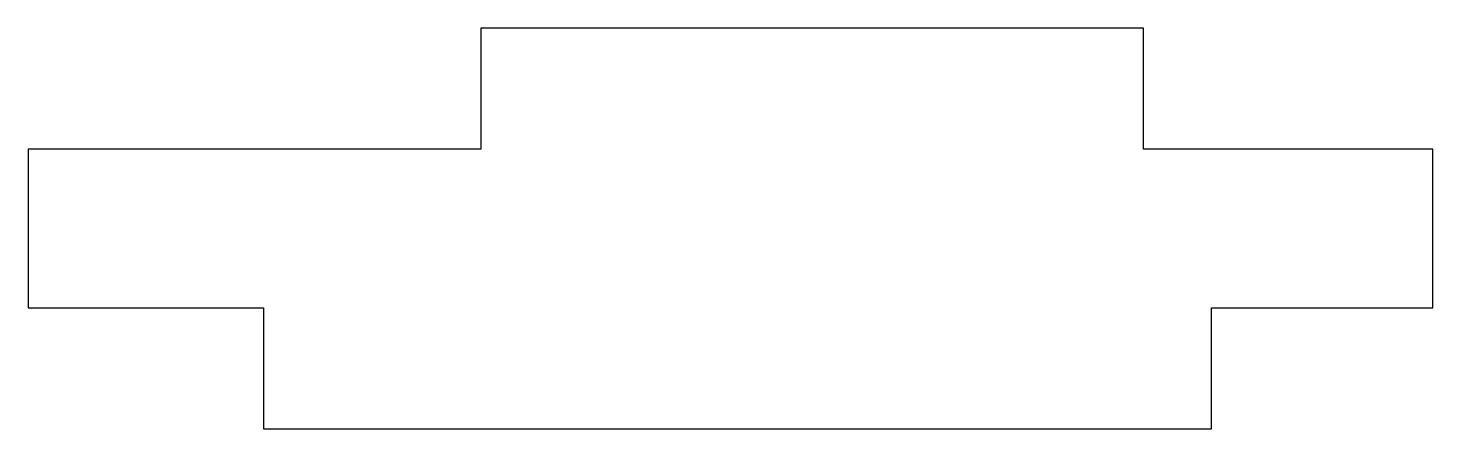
# Model space of a CAD drawing. Header units: inches. Extents: x 0 to 37.7, y 0 to 10.8.
import ezdxf

# ---------------------------------------------------------------- set-up
doc = ezdxf.new("R2010")
doc.units = ezdxf.units.IN
doc.layers.add('CUT', color=1, linetype='CONTINUOUS')

msp = doc.modelspace()

# ---------------------------------------------------------------- linework, layer by layer
at = {"layer": 'CUT'}
msp.add_lwpolyline([(6.3105, 0), (31.7435, 0), (31.7435, 3.25), (37.681009, 3.25), (37.681009, 7.5), (29.9165, 7.5), (29.9165, 10.75), (12.1475, 10.75), (12.1475, 7.5), (0, 7.5), (0, 3.25), (6.3105, 3.25)], close=True, dxfattribs=at)

doc.saveas('drawing.dxf')
